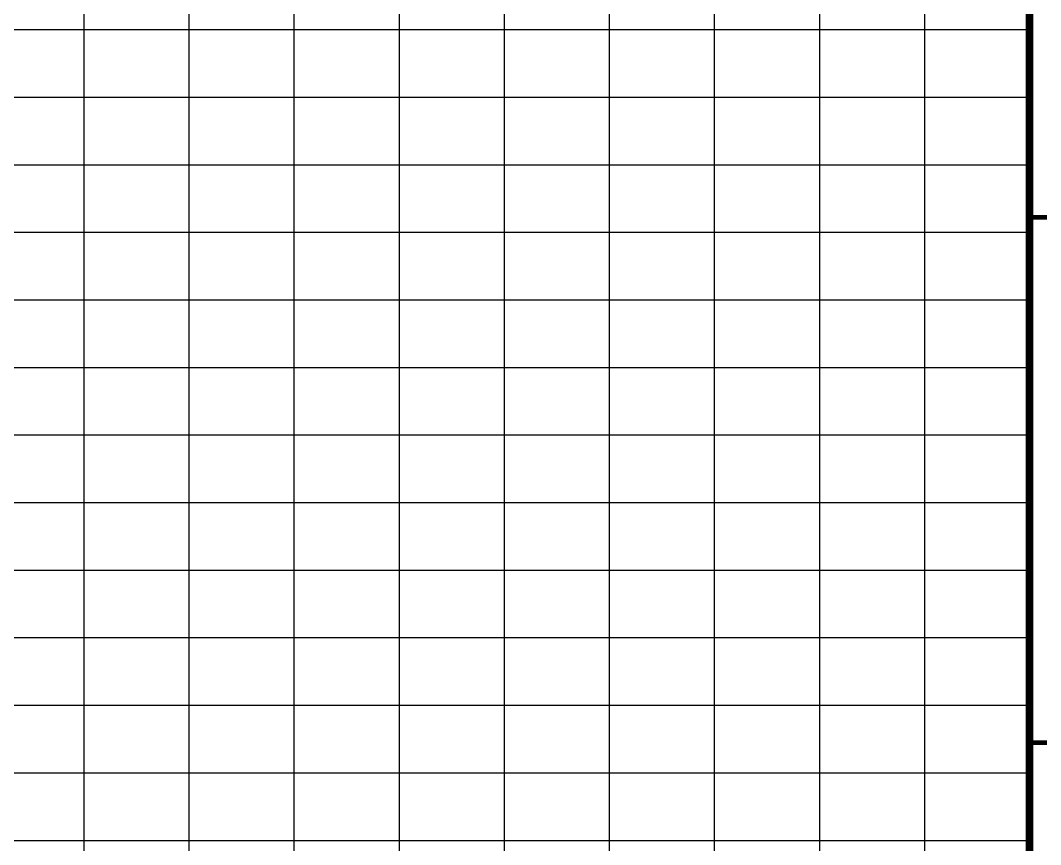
# Model space of a CAD drawing. Extents: x -336391 to 664021, y -458009 to -178412.
# Drawn here: x -134353 to -120760, y -332686 to -321707 of the extents above; entities that cross this region are included whole.
import ezdxf

# ---------------------------------------------------------------- set-up
doc = ezdxf.new("R2010")
doc.units = 0
doc.header["$LTSCALE"] = 1000
doc.header["$MEASUREMENT"] = 0
doc.layers.get('0').update_dxf_attribs({"linetype": 'CONTINUOUS'})
doc.layers.add('图框', color=7, linetype='CONTINUOUS')

msp = doc.modelspace()

# ---------------------------------------------------------------- linework, layer by layer
for p, q in [((-133507.7, -306279.4), (-133507.7, -346129.4)), ((-132107.7, -306279.4), (-132107.7, -346129.4)), ((-130707.7, -306279.4), (-130707.7, -346129.4)), ((-129307.7, -306279.4), (-129307.7, -346129.4)), ((-127907.7, -306279.4), (-127907.7, -346129.4)), ((-126507.7, -306279.4), (-126507.7, -346129.4)), ((-125107.7, -306279.4), (-125107.7, -346129.4)), ((-123707.7, -306279.4), (-123707.7, -346129.4)), ((-122307.7, -306279.4), (-122307.7, -346129.4)), ((-156607.7, -321829.4), (-120907.7, -321829.4)), ((-156607.7, -322729.4), (-120907.7, -322729.4)), ((-156607.7, -323629.4), (-120907.7, -323629.4)), ((-156607.7, -324529.4), (-120907.7, -324529.4)), ((-156607.7, -325429.4), (-120907.7, -325429.4)), ((-156607.7, -326329.4), (-120907.7, -326329.4)), ((-156607.7, -327229.4), (-120907.7, -327229.4)), ((-156607.7, -328129.4), (-120907.7, -328129.4)), ((-156607.7, -329029.4), (-120907.7, -329029.4)), ((-156607.7, -329929.4), (-120907.7, -329929.4)), ((-156607.7, -330829.4), (-120907.7, -330829.4)), ((-156607.7, -331729.4), (-120907.7, -331729.4)), ((-156607.7, -332629.4), (-120907.7, -332629.4))]:
    msp.add_line(p, q)
at = {"const_width": 100}
msp.add_lwpolyline([(-120907.7, -304329.4), (-120907.7, -361729.4)], dxfattribs=at)
at = {"layer": '图框', "const_width": 60}
for points in [[(-120907.7, -324329.4), (-112907.7, -324329.4)], [(-120907.7, -331329.4), (-112907.7, -331329.4)]]:
    msp.add_lwpolyline(points, dxfattribs=at)

doc.saveas('drawing.dxf')
